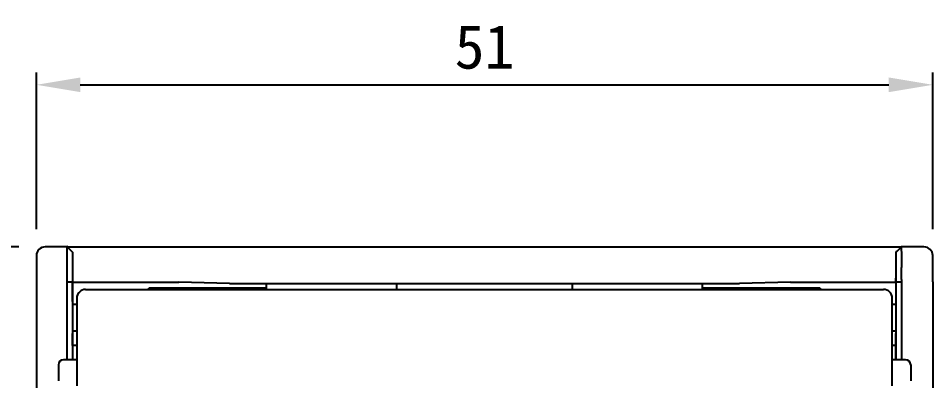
# Model space of a CAD drawing. Header units: millimetres. Extents: x 1618 to 2314, y 422 to 652.
# Drawn here: x 1657.1 to 1709.1, y 571.4 to 592.1 of the extents above; entities that cross this region are included whole.
import ezdxf

# ---------------------------------------------------------------- set-up
doc = ezdxf.new("R2010")
doc.units = ezdxf.units.MM
doc.dimstyles.get("Standard").update_dxf_attribs({"dimtxt": 0.18, "dimasz": 0.18, "dimexe": 0.18, "dimexo": 0.0625, "dimgap": 0.09, "dimtad": 0, "dimtih": 1, "dimtoh": 1, "dimdec": 4, "dimzin": 0, "dimdsep": 46, "dimtxsty": 'Standard', "dimcen": 0.09, "dimadec": 0, "dimazin": 0, "dimtfac": 1, "dimtdec": 4, "dimtofl": 0, "dimtmove": 0, "dimatfit": 3, "dimfxl": 1, "dimtolj": 1, "dimtzin": 0, "dimarcsym": 0})

# ---------------------------------------------------------------- blocks, each defined once
blk = doc.blocks.new('*D13')
at = {"color": 4, "lineweight": -2, "transparency": 16777216}
for p, q in [((1658.133, 580.036), (1658.133, 588.969)), ((1709.133, 580.036), (1709.133, 588.969)), ((1660.633, 588.269), (1706.633, 588.269))]:
    blk.add_line(p, q, dxfattribs=at)
at = {"color": 4, "transparency": 16777216}
for points in [[(1660.633, 588.686), (1660.633, 587.852), (1658.133, 588.269)], [(1706.633, 588.686), (1706.633, 587.852), (1709.133, 588.269)]]:
    blk.add_solid(points, dxfattribs=at)
at = {"layer": 'DEFPOINTS', "color": 0, "transparency": 16777216}
for p in [(1709.133, 588.269), (1658.133, 578.536), (1709.133, 578.536)]:
    blk.add_point(p, dxfattribs=at)
at = {"color": 4, "transparency": 16777216, "insert": (1683.633, 590.419), "char_height": 2.5, "attachment_point": 5}
blk.add_mtext('\\A1;51', dxfattribs=at)
blk = doc.blocks.new('*D14')
at = {"color": 4, "lineweight": -2, "transparency": 16777216}
for p, q in [((1657.133, 579.036), (1649.13, 579.036)), ((1649.83, 576.536), (1649.83, 541.536)), ((1657.133, 539.036), (1649.13, 539.036))]:
    blk.add_line(p, q, dxfattribs=at)
at = {"color": 4, "transparency": 16777216}
for points in [[(1649.414, 576.536), (1650.247, 576.536), (1649.83, 579.036)], [(1649.414, 541.536), (1650.247, 541.536), (1649.83, 539.036)]]:
    blk.add_solid(points, dxfattribs=at)
at = {"layer": 'DEFPOINTS', "color": 0, "transparency": 16777216}
for p in [(1658.633, 579.036), (1649.83, 539.036), (1658.633, 539.036)]:
    blk.add_point(p, dxfattribs=at)
at = {"color": 4, "transparency": 16777216, "insert": (1647.68, 559.036), "char_height": 2.5, "attachment_point": 5, "rotation": 90}
blk.add_mtext('\\A1;40', dxfattribs=at)

msp = doc.modelspace()

# ---------------------------------------------------------------- linework, layer by layer
for p, q in [((1659.889, 579.036), (1658.633, 579.036)), ((1659.89, 579.036), (1707.343, 579.036)), ((1707.044, 578.736), (1707.044, 578.736)), ((1707.343, 579.036), (1707.344, 579.036)), ((1708.633, 579.036), (1707.344, 579.036)), ((1658.133, 578.536), (1658.133, 577.036)), ((1660.189, 578.536), (1660.189, 577.534)), ((1707.044, 578.536), (1707.044, 577.534)), ((1709.133, 577.036), (1709.133, 578.536)), ((1658.133, 577.036), (1658.133, 543.036)), ((1659.883, 572.611), (1659.883, 577.036)), ((1660.183, 577.036), (1660.183, 572.611)), ((1660.195, 577.03), (1660.191, 577.034)), ((1660.195, 575.924), (1660.195, 577.03)), ((1660.233, 577.03), (1666.233, 577.03)), ((1669.129, 576.945), (1666.233, 577.03)), ((1701.033, 577.03), (1698.137, 576.945)), ((1707.039, 577.03), (1707.043, 577.034)), ((1707.039, 577.03), (1707.039, 575.924)), ((1707.05, 572.611), (1707.05, 577.036)), ((1707.35, 577.036), (1707.35, 572.611)), ((1709.133, 577.036), (1709.133, 543.036)), ((1660.933, 576.611), (1706.333, 576.611)), ((1664.538, 576.675), (1664.665, 576.611)), ((1664.538, 576.611), (1664.538, 576.675)), ((1671.233, 576.675), (1664.538, 576.675)), ((1670.122, 576.942), (1671.233, 576.942)), ((1671.233, 576.611), (1671.233, 576.942)), ((1671.233, 576.942), (1678.633, 576.942)), ((1678.633, 576.611), (1678.633, 576.942)), ((1678.633, 576.942), (1688.633, 576.942)), ((1688.633, 576.611), (1688.633, 576.942)), ((1688.633, 576.942), (1696.033, 576.942)), ((1696.033, 576.611), (1696.033, 576.942)), ((1696.033, 576.942), (1697.144, 576.942)), ((1702.729, 576.675), (1696.033, 576.675)), ((1702.729, 576.675), (1702.601, 576.611)), ((1702.729, 576.675), (1702.729, 576.611)), ((1660.433, 576.111), (1660.433, 572.611)), ((1706.833, 572.611), (1706.833, 576.111)), ((1660.433, 575.761), (1660.186, 575.761)), ((1660.195, 575.924), (1660.188, 575.917)), ((1707.047, 575.761), (1706.833, 575.761)), ((1707.045, 575.917), (1707.039, 575.924)), ((1660.186, 574.261), (1660.433, 574.261)), ((1660.188, 574.105), (1660.195, 574.098)), ((1660.195, 573.411), (1660.195, 574.098)), ((1706.833, 574.261), (1707.047, 574.261)), ((1707.039, 574.098), (1707.045, 574.105)), ((1707.039, 573.411), (1707.039, 574.098)), ((1660.433, 573.411), (1660.195, 573.411)), ((1707.039, 573.411), (1706.833, 573.411)), ((1660.193, 572.911), (1660.193, 572.611)), ((1707.04, 572.611), (1707.04, 572.911)), ((1660.433, 572.611), (1659.683, 572.611)), ((1660.433, 572.611), (1660.433, 571.111)), ((1707.583, 572.611), (1706.833, 572.611)), ((1706.833, 571.111), (1706.833, 572.611)), ((1659.383, 572.311), (1659.383, 571.411)), ((1707.883, 572.311), (1707.883, 571.411))]:
    msp.add_line(p, q)
for centre, radius, start, end in [((1658.633, 578.536), 0.5, 90, 180), ((1708.633, 578.536), 0.5, 0, 90), ((1660.933, 576.111), 0.5, 90, 180), ((1706.333, 576.111), 0.5, 0, 90), ((1659.683, 572.311), 0.3, 90, 180), ((1707.583, 572.311), 0.3, 0, 90)]:
    msp.add_arc(centre, radius, start, end)
for centre, major_axis, start_param, end_param in [((1660.191, 578.536), (0, 0.5), 1.184439, 1.570796), ((1707.043, 578.536), (0, 0.5), 4.712389, 5.123906), ((1660.191, 577.534), (0, 0.5), 1.570796, 3.138102), ((1707.043, 577.534), (0, 0.5), 3.145083, 4.712389), ((1670.122, 576.945), (1, 0), 3.259158, 4.712389), ((1697.144, 576.945), (1, 0), 4.712389, 6.16562), ((1660.188, 575.011), (0, 0.9), 0.000022, 3.141582), ((1707.045, 575.011), (0, 0.9), 3.141609, 6.283166), ((1660.195, 572.911), (0, 0.5), 0, 1.570796), ((1707.039, 572.911), (0, 0.5), 4.712389, 6.283185)]:
    msp.add_ellipse(centre, major_axis=major_axis, ratio=0.003491, start_param=start_param, end_param=end_param)
for points, degree in [([(1660.189, 578.736), (1659.874, 579.051)], 1), ([(1660.189, 578.736), (1660.187, 578.754), (1660.183, 577.718), (1660.183, 577.036)], 2), ([(1707.351, 579.043), (1707.044, 578.736)], 1), ([(1707.044, 578.736), (1707.074, 578.766)], 1), ([(1707.05, 577.036), (1707.05, 577.717), (1707.047, 578.754), (1707.044, 578.736)], 2), ([(1659.883, 577.036), (1660.183, 577.036)], 1), ([(1701.033, 577.03), (1706.044, 577.03)], 1), ([(1706.044, 577.03), (1707.039, 577.03)], 1), ([(1707.05, 577.036), (1707.35, 577.036)], 1)]:
    msp.add_open_spline(points, degree=degree)
for points in [[(1659.883, 577.036), (1659.887, 577.167), (1659.888, 577.296), (1659.888, 577.458), (1659.888, 577.49), (1659.888, 577.554), (1659.888, 577.585), (1659.887, 577.679), (1659.886, 577.802), (1659.885, 577.92), (1659.884, 578.007), (1659.883, 578.035), (1659.883, 578.092), (1659.882, 578.12), (1659.881, 578.257), (1659.88, 578.357), (1659.881, 578.496), (1659.881, 578.54), (1659.882, 578.603), (1659.882, 578.623), (1659.883, 578.662), (1659.883, 578.681), (1659.885, 578.772), (1659.887, 578.833), (1659.89, 578.896), (1659.89, 578.908), (1659.891, 578.93), (1659.891, 578.94), (1659.892, 578.969), (1659.893, 578.985), (1659.893, 579.023), (1659.892, 579.036), (1659.889, 579.036)], [(1707.344, 579.036), (1707.341, 579.036), (1707.34, 579.023), (1707.341, 578.991), (1707.341, 578.984), (1707.341, 578.968), (1707.341, 578.959), (1707.342, 578.931), (1707.344, 578.887), (1707.346, 578.831), (1707.348, 578.785), (1707.348, 578.769), (1707.349, 578.735), (1707.349, 578.717), (1707.351, 578.626), (1707.353, 578.543), (1707.353, 578.405), (1707.353, 578.356), (1707.353, 578.28), (1707.352, 578.254), (1707.352, 578.201), (1707.352, 578.174), (1707.35, 578.038), (1707.349, 577.923), (1707.347, 577.772), (1707.347, 577.741), (1707.346, 577.679), (1707.346, 577.648), (1707.345, 577.553), (1707.345, 577.49), (1707.345, 577.298), (1707.347, 577.168), (1707.35, 577.036)]]:
    msp.add_open_spline(points, degree=3, knots=[0, 0, 0, 0, 0.125, 0.125, 0.15625, 0.15625, 0.1875, 0.1875, 0.25, 0.3125, 0.3125, 0.34375, 0.34375, 0.375, 0.375, 0.5, 0.5, 0.5625, 0.5625, 0.59375, 0.59375, 0.625, 0.625, 0.75, 0.75, 0.78125, 0.78125, 0.8125, 0.8125, 0.875, 0.875, 1, 1, 1, 1])

# ---------------------------------------------------------------- dimensions: what is measured, and where the dimension line sits
at = {"color": 0}
dim = msp.add_linear_dim(base=(1709.133, 588.269), p1=(1658.133, 578.536), p2=(1709.133, 578.536), dimstyle='Standard', override={"dimtxt": 2.5, "dimasz": 2.5, "dimexe": 0.7, "dimexo": 1.5, "dimgap": 0.9, "dimtad": 1, "dimtih": 0, "dimtoh": 0, "dimdec": 1, "dimzin": 8, "dimcen": 2.5, "dimclrd": 4, "dimclre": 4, "dimclrt": 4, "dimtofl": 1}, dxfattribs=at)
dim.commit()
dim.dimension.update_dxf_attribs({"geometry": '*D13', "text_midpoint": (1683.633, 590.419)})
dim = msp.add_linear_dim(base=(1649.83, 539.036), p1=(1658.633, 579.036), p2=(1658.633, 539.036), angle=90, dimstyle='Standard', override={"dimtxt": 2.5, "dimasz": 2.5, "dimexe": 0.7, "dimexo": 1.5, "dimgap": 0.9, "dimtad": 1, "dimtih": 0, "dimtoh": 0, "dimdec": 1, "dimzin": 8, "dimcen": 2.5, "dimclrd": 4, "dimclre": 4, "dimclrt": 4, "dimtofl": 1}, dxfattribs=at)
dim.commit()
dim.dimension.update_dxf_attribs({"geometry": '*D14', "text_midpoint": (1647.68, 559.036)})

doc.saveas('drawing.dxf')
